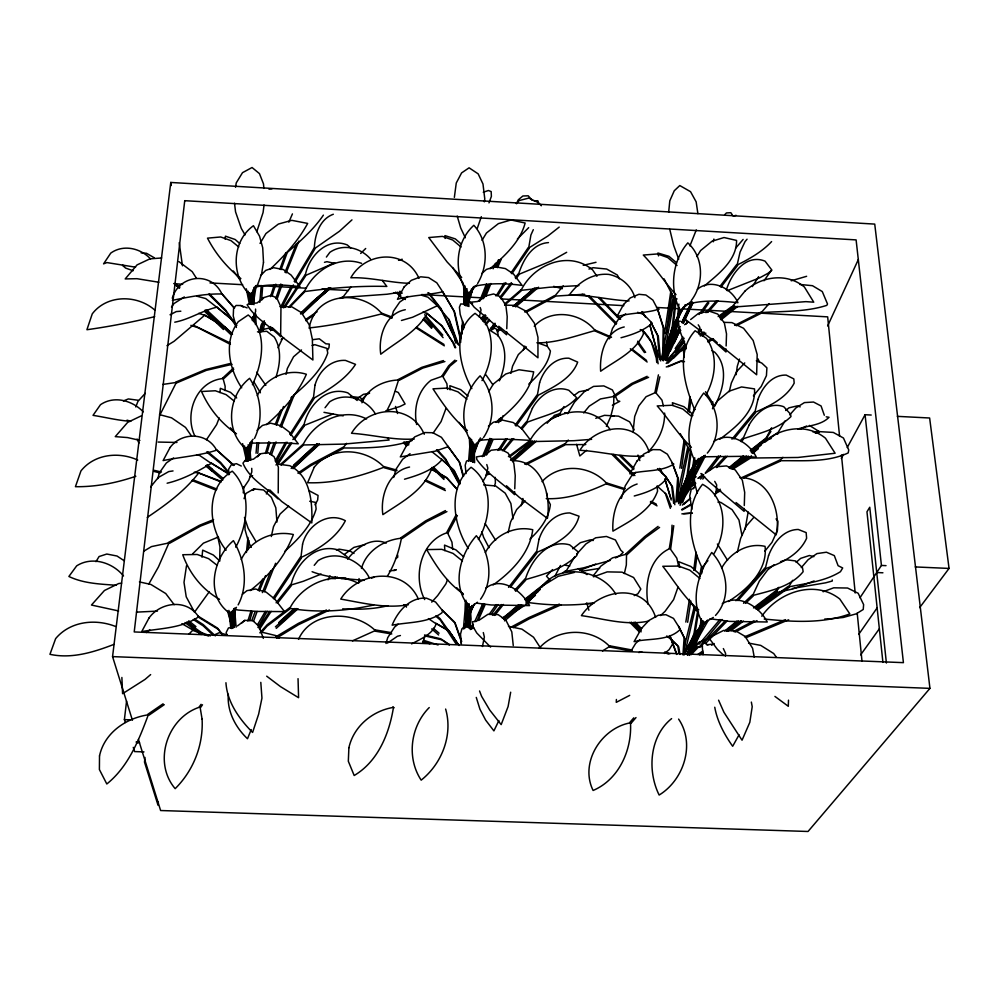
<?xml version="1.0" encoding="UTF-8"?>
<svg xmlns="http://www.w3.org/2000/svg" width="999" height="999" viewBox="0 0 999 999"><rect width="100%" height="100%" fill="white"/><g stroke="black" fill="none" stroke-linecap="round" stroke-linejoin="round"><path stroke-width="1.5" d="M245.03 520.304L245.03 529.645L248.514 542.095L251.323 547.365M228.334 694.268C226.923 711.151 235.439 727.359 247.49 738.736L251.224 729.582M225.037 390.559L225.137 386.213L223.064 378.521C196.266 381.056 183.903 413.823 194.917 436.151M219.68 560.289L219.98 546.977L217.869 537.237L203.421 543.156L192.557 553.921M832.267 579.982L832.242 581.031L825.711 582.804L792.457 588.436M460.102 342.07L463.061 322.527M677.759 500.636L678.421 478.971L672.24 462.849L677.659 477.897L675.948 502.097M726.036 348.951L725.948 351.96L712.562 339.872L685.089 319.305L687.275 322.24M726.136 345.954L726.523 333.928L724.337 322.902L717.694 314.048L709.39 311.176L698.538 313.311L690.646 319.555M744.18 508.429L744.093 511.338L708.915 481.555L700.948 473.489L703.059 474.8M744.28 505.519L744.692 492.432L742.332 480.219L735.264 469.98L726.46 465.921L714.972 466.87L705.444 473.214M788.498 700.162L788.298 706.281L774.924 696.415M506.668 331.73L506.555 334.752L474.163 307.18L470.317 302.247L477.559 301.523L484.353 296.241L493.556 293.956L500.511 296.74L505.894 305.557L507.205 316.596L506.768 328.708M514.66 491.695L514.56 494.63C502.16 482.779 486.788 473.663 476.81 459.478L476.461 456.88L484.016 455.619M514.76 488.761L515.234 475.574L513.836 463.336L508.141 453.121L500.824 449.138L491.133 450.237L485.601 454.757M228.471 474.725L228.696 469.093L231.306 464.797L236.438 463.686L241.308 466.034M278.221 492.919L278.359 467.12L274.088 456.743L268.269 452.672L260.427 453.758L253.434 459.203L245.017 460.502L242.957 463.174C249.438 478.996 266.159 487.475 277.997 498.876M358.878 582.941L359.053 578.571M672.052 525.162L671.628 534.278L669.318 548.301L670.679 548.688L673.751 525.649M616.408 699.475L616.258 702.347L629.682 695.379M684.09 655.032L684.927 638.885L678.608 626.41L684.128 637.712L682.941 654.894M465.259 305.494L466.283 288.549M470.317 461.313L471.803 439.872M664.622 413.099C664.884 427.522 658.366 441.321 648.476 451.573M462.587 320.904L461.476 334.815M463.811 303.946L465.034 287M725.399 656.081L725.586 653.371L723.351 648.576M465.609 625.923L466.396 615.334M466.62 612.3L467.282 603.221M261.651 299.463L262.712 285.677M257.792 453.434L258.629 442.819M660.689 360.914L658.316 336.376L650.886 322.215L657.492 335.439L659.515 359.578M468.581 461.326L470.342 439.885M259.79 302.347L261.251 285.502M463.399 628.983L465.934 600.224M256.044 453.246L256.98 442.632M465.334 627.185L466.171 618.119L465.247 601.386M668.668 212.287L669.792 200.836L674.263 190.759L679.795 185.552L690.546 191.683L696.141 201.823L697.889 213.649M201.973 557.217L202.685 550.124L213.336 555.019L219.842 561.038M219.917 392.57L220.342 388.324L230.519 392.37L236.701 397.964M243.244 492.857L243.868 486.725M246.416 552.472L247.952 537.425M248.164 549.625L249.076 540.584M158.341 802.06L158.017 805.169L144.493 762.075L145.005 757.429M699.088 334.403L699.824 327.31L698.226 324.825M225.125 239.086L225.424 236.176L235.165 239.498L239.772 243.569M678.895 304.058L676.485 326.848L671.628 342.769M679.295 307.854L677.347 326.099L673.076 340.434M468.219 298.164L468.881 292.108M633.054 431.693L634.702 416.446L638.861 405.819L646.078 396.715L655.606 392.495L661.987 400.162L663.361 405.881M472.664 452.834L473.688 443.568M468.581 607.217L468.931 604.145M466.271 305.869L467.682 293.681L469.031 293.831L467.607 306.006M125.325 722.489L124.4 719.63L126.573 701.036M465.759 305.544L467.37 291.933M471.103 451.098L472.227 441.845M132.43 720.254L112.562 656.618L170.767 182.455L874.737 224.101L929.944 688.361L808.041 831.48L160.614 810.526L138.436 739.497M474.612 462.687L474.125 444.38M688.024 411.763L689.909 396.64M689.347 411.913L690.858 399.812M254.545 314.46L253.996 321.89M693.718 570.404L696.028 552.135M695.104 570.554L697.027 555.332M745.079 529.358L748.151 512.062M255.856 314.123L255.419 324.5M463.436 328.871L464.036 324.238M736.163 374.7L737.25 366.421L739.522 359.053M264.061 205.007L263.062 212.562L256.818 231.693M454.358 197.377L456.268 182.992L461.6 172.902L469.08 167.832L478.159 173.851L482.979 183.991L484.777 198.863L484.34 201.848M693.855 458.641L691.47 476.523L686.675 489.448M694.767 457.804L692.369 475.686L687.212 489.897M471.565 460.664L473.626 445.691L475.037 445.841L472.752 462.312M658.428 374.875L654.957 392.307L656.268 392.682L659.877 376.76M666.296 333.641L671.902 293.144M469.78 628.071L471.078 619.043L470.254 607.267M681.555 468.331L685.289 442.32M673.451 295.916L662.799 352.123M674.525 297.452L664.71 352.123M664.547 333.441L670.779 291.496M687.649 622.277L690.809 600.986M186.488 565.821L184.003 582.367L186.226 596.828L194.518 612.162L209.378 591.608M461.501 334.565L461.963 331.506M462.425 328.459L463.124 323.888M251.998 303.646L254.608 289.061L252.285 304.096M679.832 468.131L684.065 440.634M460.901 336.089L462.949 322.877M466.62 626.236L469.567 607.454L471.053 607.592L468.069 626.385M468.856 627.609L470.054 619.979L469.63 614.085M252.31 303.184L254.645 288.486M521.228 505.681L522.964 498.489M685.826 622.077L689.435 599.288M253.271 303.983L256.081 286.351M463.236 329.495L463.961 324.962M687.787 446.953L677.734 493.606M693.368 412.512L693.855 409.515L695.229 409.515M684.19 653.358L695.104 632.979L698.463 612.125L697.339 612.874L693.98 633.691L688.423 648.988M701.36 618.656L698.613 635.589L690.321 653.758M701.897 620.279L699.55 634.665L690.908 653.933M235.514 187.25L236.251 182.879L242.507 172.665L252.06 167.52L259.465 173.614L263.486 183.891L263.898 188.411M247.877 459.365L250.799 442.545M248.863 460.227L252.085 441.883M247.527 460.127L250.874 443.231L248.064 458.978M510.676 692.207L508.104 706.518L501.173 724.625L489.735 710.077L481.618 696.378L479.545 690.983M699.612 576.66L701.223 567.582L702.684 567.569L701.598 573.613M470.591 461.376L471.153 458.329M234.016 610.614L231.518 624.063L231.706 628.571M235.627 608.591L232.742 628.059M662.574 359.64L663.711 353.758L663.923 328.584L657.642 309.315L663.199 327.597L662.737 352.41L661.525 358.191M234.303 608.803L231.194 624.562L231.468 627.622M232.342 620.416L234.603 608.94M688.661 449.937L679.657 493.593M482.442 646.503L484.378 637.025L483.304 632.567M662.175 357.829L662.787 354.832M260.764 331.83L262.275 324.538L264.41 320.816M464.785 627.822L467.045 617.382L474.175 604.295M464.56 627.772L466.558 618.631L468.706 614.71M466.433 626.66L468.106 619.068M288.836 222.19L292.432 213.886M286.051 374.338L287.362 368.456L293.569 356.743L301.498 349.95M271.291 536.525L273.501 526.648L280.07 514.035L288.686 506.106M259.415 332.492L261.101 325.112L263.212 321.391M695.292 608.366L685.926 648.426M510.914 373.389L512.574 366.133L518.331 354.583L526.411 346.915M508.116 532.642L510.576 522.015L516.62 509.59L525.124 500.911M663.236 360.477L674.525 326.311L683.179 307.305M624.338 573.588L626.336 564.997L626.535 554.17L612.549 557.854L600.836 566.146L593.169 575.886M713.236 241.82L713.885 239.048M667.394 350.549L673.338 325.474L676.023 300.986L674.987 301.586L672.327 326.074L664.61 357.28M729.282 391.67L731.33 383.042L736.663 371.553L744.755 362.924M737.349 552.085L740.571 538.536L746.153 526.186L753.683 517.507M464.51 628.608L467.033 618.131L471.94 605.556M694.205 606.905L683.903 648.463M479.283 317.045L481.043 309.99L480.194 307.542M661.763 359.328L673.513 325.524L680.906 309.228M262.7 331.468L265.035 322.577M272.028 295.879L275.811 284.166M684.702 344.168L683.291 349.375L684.24 357.417M157.805 478.583L159.34 472.877L166.371 462.949L173.589 457.929M261.251 330.532L263.661 321.69M270.517 296.641L274.226 284.927M267.045 452.809L269.98 442.382M391.496 318.019L393.456 311.188L399.712 302.085L407.917 296.378M680.481 501.161L688.136 474.55L691.221 451.785L690.147 452.46L687.087 475.224L679.507 500.574M393.668 477.46L396.128 469.018L402.672 459.228L410.027 453.683M265.384 453.459L268.856 441.633M422.939 642.657L425.025 635.539M386.001 643.481L387.724 637.637L394.642 627.035L398.089 624.213M672.227 343.306L667.032 358.991M249.713 620.516L252.385 611.575M670.304 347.115L665.896 359.877M468.081 300.337L471.64 288.711M468.181 304.021L473.526 286.601M609.278 338.886L612.474 328.471L618.344 319.418L625.674 313.811M275.861 377.447C280.17 364.398 281.918 349.238 274.275 337.063L266.808 331.293L257.48 331.843M621.341 498.389L625.262 485.839L631.38 476.098L635.826 472.402M247.852 621.016L251.086 610.676M494.505 485.826L495.392 483.066L495.179 477.347M665.434 360.239L680.868 310.714L679.532 310.577L673.064 332.942L663.648 360.052M277.06 299.288L282.043 284.64M471.141 458.891L476.598 443.119M477.247 228.471L481.318 216.708M474.163 454.021L478.633 441.121M255.732 285.614L254.345 289.585L253.771 287.55C268.619 283.516 284.79 284.927 299.962 286.638L291.109 275.075L283.366 269.58L273.589 267.695L265.709 270.404L260.564 275.599M275.712 298.589L280.831 284.003M687.424 654.782L694.58 634.39M677.984 587.175L673.613 599.612L665.097 611.301L660.551 615.571M271.366 455.069L276.049 441.895M281.243 427.235L294.43 394.443M663.299 353.396L673.326 325.1L685.401 304.782L672.976 326.136M499.4 380.844C505.419 366.396 508.229 348.239 497.702 335.164L488.623 329.495M279.982 268.943L285.751 252.959L286.825 253.646L281.056 269.63M682.579 502.684L686.188 492.732M665.596 359.49L676.123 336.338L680.756 330.407M244.056 498.676L245.979 493.419L253.858 488.911L263.574 489.985L271.366 497.327L275.824 507.817L276.96 522.015M269.88 454.283L274.151 442.619M280.007 426.585L292.07 396.653M481.98 298.676L487.524 284.665M253.459 621.39L257.13 611.425L284.528 611.613L274.75 599.075L266.233 592.207L255.519 588.998L246.903 590.684L242.42 594.305M264.46 591.483L275.612 563.261M447.502 579.607L445.954 583.791L437.662 595.591L431.73 602.122M681.892 502.385L683.491 498.076M468.081 301.348L473.176 287.824L468.007 301.698M445.941 408.579L441.083 421.59L433.166 433.067M488.961 202.884L491.383 196.416L491.171 191.583L488.399 190.509L483.266 192.22M251.848 620.342L255.17 611.588M262.375 592.619L270.829 570.966M479.595 301.174L486.438 283.991M275.299 424.388L280.756 410.052M276.411 425.124L283.516 406.493M431.418 469.405C423.064 491.108 401.086 502.372 382.867 514.647C379.982 495.641 389.011 471.191 409.565 467.033M361.913 402.772C367.495 388.199 383.616 380.432 398.576 379.995L392.083 400.224L386.625 411.226M361.451 568.468C366.283 550.861 383.978 539.935 401.436 538.199C398.913 551.548 394.493 564.71 387.325 576.298M663.174 360.801L674.812 336.263L680.344 329.158M135.764 406.943L137.924 401.398L145.205 393.369M219.218 417.969L216.621 424.625L206.456 439.735M470.304 613.473L473.576 605.094M470.267 629.57L471.391 626.685M523.351 349.762L524.812 346.079M254.52 438.424C263.699 419.38 261.126 395.816 249.613 378.321C228.147 395.142 224.363 431.181 246.241 449.188L252.46 442.195M484.278 456.118L491.058 439.098M689.909 245.916L696.278 229.932M252.759 318.718L255.619 311.563L255.557 309.078M284.99 272.352L296.566 243.456M286.114 272.927L298.863 241.146M258.179 590.384L262.7 579.083M259.34 591.183L265.572 575.636M485.714 296.541L490.921 283.504M478.921 441.034L479.383 439.885L470.704 459.453M715.359 404.882C723.588 388.773 728.845 366.621 714.685 352.172L712.012 350.724M309.44 326.536C316.858 291.883 361.401 289.335 382.03 313.786C357.867 319.93 333.579 325.399 308.866 327.959M680.057 505.307L689.248 482.792L696.315 462.312L694.929 462.162L687.886 482.654L678.833 503.708M483.179 298.738L489.098 284.328M482.367 456.655L489.91 438.361M678.333 502.647L689.41 475.799L698.426 458.466M705.831 395.254C715.446 377.934 718.481 355.332 706.48 338.374L695.117 330.744C675.262 352.335 684.615 385.389 694.542 409.515M486.563 454.982L493.031 439.535M500.699 421.266L503.146 415.646M516.633 203.759L518.319 199.763L522.889 195.991L528.234 195.804L532.142 200.287M238.137 604.894C248.826 584.715 244.63 559.69 233.416 540.646C212.712 558.304 204.82 596.253 230.045 613.423L236.463 607.317M270.654 330.594L271.84 327.834M677.359 499.75L687.774 475.499L700.711 457.579M266.371 493.956L268.182 489.76M485.027 454.183L491.645 438.811M499.475 420.629L500.686 417.832M670.192 351.323L679.857 330.319M677.846 498.226L688.149 474.375L699.362 458.816M676.897 501.473L688.348 474.95L695.966 460.277M476.948 621.066L484.303 604.058M726.41 289.847C731.33 273.851 745.916 253.446 765.034 261.139L771.915 270.155L767.956 273.314L759.864 277.734L727.26 290.697M478.421 619.942L485.202 604.457M713.885 553.783C727.309 532.167 727.372 497.652 702.534 484.315C683.428 508.079 689.909 542.07 701.96 567.569L707.916 560.676M269.48 329.458L270.729 326.598M493.119 268.781L495.554 263.261M495.429 266.696L498.476 259.777M496.366 267.083L499.512 259.952M497.502 267.657L501.298 259.091M674.375 342.694L679.457 331.431M298.539 639.335C311.363 610.189 354.308 610.077 375.337 630.569L352.41 640.883M471.665 628.496L472.927 625.674M474.812 621.465L482.367 604.595M606.381 426.373L610.664 416.795L613.598 405.382L613.898 396.466L600.449 398.951L589.198 406.193L583.678 412.949M533.316 229.683L530.906 235.015L528.658 248.064L547.802 236.076L559.215 227.085M478.583 614.81L480.482 610.614M481.743 607.804L483.628 603.608M674.013 339.036L679.869 326.523M282.817 337.812L278.034 347.802M683.291 323.102L692.232 303.659M827.622 325.974L858.378 259.465M497.514 421.953L498.788 419.218M498.651 422.677L500.574 418.581M681.817 322.377L691.595 301.636M683.141 323.351L693.144 302.56M477.634 283.466C488.324 265.771 488.186 240.946 473.838 225.287C454.882 242.47 453.309 273.601 468.356 293.756L477.01 284.79M498.888 720.554L493.906 730.893L485.651 720.117L479.945 709.253L476.273 697.414M692.707 478.896L696.066 471.953M697.414 469.18L703.458 456.68M672.477 341.933L679.844 326.723M681.855 322.577L692.032 301.885M480.394 437.924L479.145 440.459C495.966 438.286 513.648 439.473 530.694 440.384L521.703 428.546L513.161 422.515L502.31 420.067L493.319 422.29L488.424 426.148M282.18 307.005L293.406 284.915M691.071 478.059L701.348 457.342M711.563 404.37L712.836 401.823M714.672 495.804L715.996 493.119L716.695 484.952L714.735 481.368M686.713 654.158L701.098 626.897M328.034 579.807L330.032 575.824M669.867 348.164L676.673 334.752M280.519 307.33L291.021 286.676M558.478 415.909L563.948 406.556M483.429 437.687C496.016 419.193 494.617 392.857 480.119 375.824C462.2 393.918 457.28 425.537 474.338 445.766L482.292 438.698M689.085 487.387L705.069 456.431M555.057 575.948L560.501 565.446M689.285 655.381L696.266 641.92L703.845 623.601L702.384 623.451L694.829 641.783L687.512 655.207M752.334 286.576L758.628 276.686M664.148 356.668L669.093 347.227M670.504 344.53L676.148 333.741L679.295 330.344M684.54 654.308L703.071 620.779M696.478 634.028L702.984 621.59M172.265 298.226C179.096 274.625 211.413 270.941 221.903 294.018C205.657 293.481 188.436 297.078 172.365 300.349M771.615 427.772L765.097 440.084L771.066 438.586M684.315 653.821L694.717 634.228L707.504 620.117M276.224 462.3L286.988 442.095M685.414 490.422L703.883 455.681M778.458 587.549L775.674 592.757L792.944 588.923L814.148 580.956M315.047 504.87L317.645 500.049L318.069 495.442L308.741 490.521M841.283 458.466L843.518 454.37M847.227 447.54L865.072 414.722L871.215 415.035M470.129 612.1L474.413 604.258M160.327 414.135L176.361 382.442L162.737 384.44M275.175 461.101L285.377 442.42M284.777 307.53L305.544 276.061L304.882 275.087L283.341 307.842M252.435 384.715C262.337 363.673 268.306 331.93 248.239 314.972L238.212 321.753C223.501 341.183 228.883 368.856 241.708 387.824M739.06 734.814L732.667 746.278C724.387 734.54 717.319 721.503 714.747 707.242M270.617 330.532L272.115 327.859M676.947 298.726L675.511 301.286L664.098 278.871M480.531 599.225C494.093 580.282 489.997 553.471 476.361 535.714C459.515 554.707 450.674 587.487 470.304 607.517L477.46 602.222M693.681 646.003L708.179 620.504M257.917 627.434L267.17 611.263M274.113 599.125L301.361 558.079L300.462 557.017L273.189 598.039M668.056 360.102L683.416 341.558M691.258 300.574C704.083 283.816 704.058 257.405 687.811 242.869C671.965 261.338 669.255 289.098 680.207 310.639L690.496 301.885M692.02 644.917L705.269 622.29M257.542 624.7L265.372 611.363M482.854 481.605L486.001 476.248L487.824 468.094L486.788 464.547M327.51 350.125L328.971 347.664L329.308 344.068L325.861 343.806L319.33 338.811L312.724 339.672M260.04 243.419L265.934 233.541L278.396 224.051L291.795 220.342L307.667 223.414C298.139 241.021 284.44 255.831 269.942 269.455M277.897 464.398L291.795 443.032M482.729 320.879L485.901 315.572M497.752 295.667L505.869 282.592M567.619 413.698L574.462 402.197L584.34 391.683L593.593 386.401L603.821 385.914L612.412 389.947L617.544 400.749L619.792 401.311L612.362 405.232M666.558 360.926L683.341 341.009M294.181 281.393L313.911 248.326L314.735 249.213L294.992 282.267M235.764 547.215C248.014 524.438 252.06 490.946 232.255 471.153C204.92 487.599 207.954 527.909 226.099 550.199M257.292 395.691C265.634 377.659 287.412 368.156 306.368 374.263C297.652 394.143 282.804 410.539 266.558 424.612M574.825 556.593L566.033 571.278L583.603 567.844L610.127 560.476M763.985 280.769L770.978 270.866M95.966 561.675L99.076 556.543L106.793 554.033L117.008 556.018L124.288 560.814M241.271 559.465C250.25 540.259 272.802 529.932 293.369 534.527C285.04 557.092 268.906 575.923 250.137 590.609M777.409 433.578L785.064 420.904M482.017 240.322L486.451 233.004L498.364 223.639L511.013 219.98L525.137 223.014C520.142 242.158 504.358 255.994 490.147 268.743M792.694 580.294L788.673 586.913C806.205 583.341 824.987 581.368 840.446 571.703L842.694 567.981L838.099 565.696L834.315 555.619L826.423 552.21L816.957 553.596L808.116 559.702L801.26 567.632M276.024 465.01L290.222 443.181M481.618 319.705L484.016 315.759M496.028 296.029L504.158 282.979M488.686 391.683L493.319 384.078L505.769 374.013L518.968 369.767L533.678 371.84C529.77 393.406 512.362 409.265 496.041 422.44M630.844 651.298L635.676 643.393L639.822 639.635M485.364 552.572C494.03 535.676 513.948 525.299 532.754 529.732C529.745 553.334 511.688 571.715 493.106 584.964M696.865 256.593L700.599 250.537L712.05 241.209L724.038 237.537L736.563 240.434C736.85 260.339 718.181 274.238 704.295 286.014M712.437 408.766L717.132 401.236L729.058 391.208L741.545 386.95L754.507 388.886C756.168 411.051 735.913 427.31 719.755 439.273M721.728 567.919C730.094 552.922 747.652 542.307 765.059 546.366C767.856 570.529 747.077 589.647 728.383 601.51M289.847 434.44L312.912 398.039L313.773 399.013L290.684 435.402M707.317 453.096C721.778 435.926 719.829 408.466 703.733 393.019C689.073 412.412 683.366 440.272 695.629 462.237L705.294 455.232M776.585 591.096L778.983 587.337M456.156 514.71L446.765 532.43L448.126 532.829L457.392 515.534M148.714 584.203L158.416 566.982L168.943 542.932L151.461 546.603L143.756 551.198M499.837 450.287L507.292 438.698M681.33 502.172L691.158 486.988L695.729 483.541M259.553 629.245L271.154 611.4M684.839 494.68L692.344 483.104L694.617 481.406M676.448 349.825L684.153 338.261M765.983 438.923L770.928 431.393M497.964 450.462L505.519 438.973M484.14 322.627L487.562 317.482M859.977 597.752L881.43 565.446L865.072 414.722M258.704 627.834L269.605 611.475M678.995 501.623L681.593 497.739M683.316 495.142L691.096 483.479L694.492 480.931M675.162 348.539L682.979 337.088M482.03 380.607C492.032 362.699 495.392 339.26 484.602 320.891L475.049 313.349C451.323 330.831 459.453 366.446 471.84 388.611M243.281 488.399L248.801 480.232L251.81 471.94L251.748 468.344M483.291 321.453L485.876 317.632M511.038 272.877L528.234 247.627L529.095 248.501L511.888 273.751M679.47 502.085L689.785 486.925L695.466 482.617M201.049 704.32L199.35 706.793L200.799 707.23L202.497 704.757M472.952 288.336L474.35 286.313C489.897 282.854 506.368 283.279 522.102 285.414L513.511 274.001L505.369 268.569L495.017 266.721L486.438 269.393L481.78 273.501M858.703 634.39L877.147 607.854M491.171 614.522L498.114 604.57M701.822 312.962L708.878 302.847M715.484 615.446C731.805 597.814 727.559 569.018 711.738 552.484C698.351 572.852 689.173 601.223 703.109 623.526L713.348 617.419M323.389 215.135C313.361 229.882 299.7 241.721 286.288 253.309M699.05 314.51L707.991 301.973M489.135 614.46L496.166 604.595M860.626 654.894L879.357 628.771M171.503 307.005L174.013 303.546L184.328 296.94M515.134 425.149L536.775 395.342L537.687 396.303L516.021 426.098M486.063 475.249L488.748 471.553M503.958 450.599L513.811 438.598M478.384 539.472C491.308 517.794 493.893 483.441 471.078 467.27C447.302 487.512 453.146 524.85 468.406 548.551M292.882 439.572L303.484 425.087L304.183 426.148L294.455 439.423M693.156 488.811L694.967 486.351M326.386 257.055L329.87 252.335C342.844 243.269 360.464 247.502 370.504 258.966M502.31 450.749L512.062 438.748M919.642 607.642L949.05 568.431L929.632 417.994L897.352 416.358M702.759 479.07L704.62 476.61M709.265 470.479L720.441 455.756M720.017 286.301L736.675 264.61L737.587 265.484L720.916 287.175M429.233 707.567C410.464 726.298 406.393 757.854 421.178 780.144C441.983 763.623 453.109 734.902 445.629 709.053M700.611 479.058L703.446 475.412M705.319 472.977L718.506 455.969M508.566 587.375L536.026 551.997L536.987 553.034L510.439 587.187M350.749 287.063L342.645 297.452L386.95 294.243L401.036 292.17M325.037 407.729L329.595 401.873C344.917 391.633 366.558 398.638 375.462 414.036M261.251 331.643L262.887 329.558L269.243 328.034L272.727 330.382M499.862 297.365L511.376 282.642M515.209 277.722L518.094 274.051L518.806 275L515.921 278.684M500.574 298.326L512.087 283.591M675.973 352.51L684.577 341.521M252.16 490.272L254.583 488.811L253.571 490.059M276.111 602.834L290.622 584.465L291.346 585.626L277.522 603.121M700.561 645.566L722.04 619.492M675.923 349.975L683.641 340.309M494.705 615.421L503.446 604.47M250.599 443.806L249.962 443.144L253.084 439.235M346.703 443.319L342.932 447.977C366.109 448.101 390.035 448.114 412.175 440.459M699.188 644.093L719.929 619.48M150.687 486.838L158.254 477.547L168.744 471.578L173.039 470.929M492.857 615.334L501.698 604.532M764.71 551.298L771.99 542.382L777.447 530.269L777.871 521.103L776.048 518.906M314.223 565.322L318.044 560.664C336.114 549.288 360.077 559.652 369.243 577.647M673.626 358.042L684.427 346.915M731.955 439.198L754.357 411.963L755.306 412.912L733.865 438.961M261.875 299.912L263.773 297.602L271.303 295.292L276.873 298.127L280.969 307.068L280.632 336.663C269.842 325.799 254.87 318.231 247.128 304.695L249.051 303.696L257.093 302.947L263.773 297.602M563.236 285.876L554.732 296.141L584.49 294.243M551.51 418.843L554.395 415.397L559.502 413.748M753.396 395.829L761.201 386.501L766.433 375.661L766.907 367.844L761.787 363.074L756.343 360.776M485.814 324.825L489.685 320.217M672.464 357.63L684.265 345.504M521.116 428.022L526.136 422.053L526.885 423.101L521.853 429.058M747.065 239.211L745.054 241.583L740.047 252.148L737.125 265.047C749.562 258.816 762 251.835 771.603 241.583M485.264 324.088L489.31 319.343M735.626 248.177L743.119 239.435M547.152 423.239L551.123 418.618L560.976 414.36M568.331 440.059L564.373 444.655L585.789 444.567M716.62 467.569L727.172 456.218M636.001 717.569L631.118 723.226L629.87 722.352L633.791 717.844M751.435 455.781L749.437 458.066L798.001 457.467L835.127 453.246L825.474 438.211C802.709 419.642 768.631 430.532 753.421 453.496M691.308 651.61L699.525 642.207M234.59 608.154L233.766 609.09L238.087 610.039L257.155 611.438M769.105 303.609L761.176 312.637C783.041 311.039 805.718 312.163 826.797 305.357L827.522 304.021L822.289 291.571L812.487 285.702L799.749 284.44M715.796 466.483L725.299 456.293M261.176 632.829L267.095 626.136L289.785 609.015L289.81 607.642L267.12 624.787L259.84 632.829M706.018 312.675L716.233 301.136M735.938 600.749L764.735 568.194L765.746 569.243L737.949 600.624M707.791 312.475L718.006 300.936M528.683 227.647L517.395 238.973M789.709 414.872L795.953 407.892L804.42 402.597L813.511 402.035L821.078 405.969L824.312 415.247M690.309 651.448L698.201 642.644L711.625 637.025L710.289 637.449M695.104 632.979L704.944 622.102M541.708 587.312C558.429 562.25 602.21 569.717 615.821 594.355M576.673 554.12L586.001 543.868L595.704 537.787L606.43 536.463L615.434 539.972L620.791 550.237L623.189 552.385L619.392 556.031L615.421 557.942M514.772 590.109L524.85 579.095L525.636 580.244L515.546 591.258M782.891 457.33L779.769 460.751C802.534 460.339 827.06 462.824 848.226 452.909L848.75 449.937L843.456 438.024L833.303 432.442L820.079 431.668L815.858 433.154M552.534 569.592L546.49 576.148L550.174 580.332M684.552 324.675L687.886 322.065L685.776 324.338M761.787 616.233C778.608 591.97 814.809 579.32 839.772 599L849.849 613.91C822.564 623.925 792.607 621.828 764.21 619.03M677.347 333.404L679.457 331.144M724.6 214.86L726.41 212.949L730.843 212.687L732.292 214.872M347.602 559.153C356.331 547.814 371.491 536.6 386.238 543.119M705.744 643.319L727.022 621.066M740.359 440.609L742.507 438.361L743.318 439.41L741.158 441.645M257.455 456.843L260.427 453.758M690.933 654.82L698.313 647.227L702.522 646.166M288.686 307.18L304.383 291.046L304.37 292.183L289.722 307.23M699.325 647.352L725.099 621.016M302.385 313.786L329.932 288.087M360.714 400.661L366.995 394.268L369.53 392.932M351.96 219.88L339.473 231.244L314.323 248.776C314.685 235.377 319.493 219.218 333.329 214.248M301.673 312.724L328.159 288.124M302.347 313.486L304.545 311.276M306.743 309.066L311.139 304.658M302.435 313.973L315.459 300.974L330.744 287.912M189.073 633.928L192.982 630.044L181.88 623.676M360.676 253.446L365.696 248.489M300.499 313.524L311.576 302.61L327.635 289.123M300.662 313.911L314.86 300L328.958 287.937M689.135 654.757L696.865 647.165L702.459 645.754M293.644 467.732L319.156 443.756M294.555 466.308L301.211 459.865M479.095 301.323L484.353 296.241M481.006 318.419L484.128 315.409M481.081 318.856L485.252 314.835M493.356 327.435L495.604 325.274M515.821 305.819L535.239 288.873M292.307 467.008L317.32 443.718M699.025 332.867L701.273 330.706M667.919 363.174L680.581 351.061L685.938 348.888M743.531 603.271L752.222 594.979L753.071 596.116L745.466 603.371M293.069 468.718L319.293 444.405M293.743 465.084L316.496 444.243M284.69 551.473C297.702 539.56 311.201 526.423 316.134 508.941L315.359 502.347L309.69 501.248M492.482 326.223L494.742 324.088M513.973 305.919L534.54 287.937M698.875 331.693L701.136 329.57M492.807 325.299L495.029 323.214M512.874 306.493L533.528 288.898M528.783 384.103C538.461 375.112 548.501 364.573 550.412 350.974L547.39 346.328L537.362 342.707M491.233 329.707L495.679 325.562M515.634 306.905L538.598 287.2M279.62 624.525L295.492 609.69M291.171 468.456L317.482 444.318M283.366 620.379L286.75 617.232M233.729 369.418L223.714 378.721L222.402 378.334L233.554 368.007M666.196 363.411L679.308 351.236L685.988 348.514M519.168 454.133L522.527 451.048M513.399 460.064L534.24 441.558M490.372 328.396L494.842 324.3M514.935 305.856L535.601 288.149M278.783 623.164L294.767 608.516M529.92 539.11C539.822 529.97 548.863 518.394 550.362 504.595L547.177 498.139M279.121 622.177L293.881 608.716M257.068 430.319L262.45 425.437L270.679 423.189L280.906 425.686L289.011 431.805L298.276 443.806L283.791 442.794L249.962 443.144M702.509 335.189L704.782 333.117M511.438 459.94L532.317 441.533M276.236 628.359L298.002 608.728M510.464 460.164L532.33 441.058M454.957 360.152L448.651 365.809L441.958 375.949L443.256 376.323L449.937 366.171L456.63 360.639M281.106 463.848L302.934 444.355L302.922 445.604L281.094 465.072M700.474 335.09L703.933 332.018M700.012 334.865L702.334 332.792M534.24 326.261C550.599 308.216 580.581 312.175 595.142 330.569C576.073 335.739 557.055 342.932 537.062 342.857M512.924 461.513L536.363 441.196M275.424 626.86L296.179 608.528M509.827 614.298L515.534 609.265M515.996 203.409L519.28 200.537L528.833 198.064L538.511 202.697L541.321 205.769M511.95 613.211L521.216 605.069M702.334 336.251L705.856 333.179M721.066 319.867L737.811 306.306M796.116 562.362L800.674 558.366L809.402 555.506L813.885 556.655M512.125 460.252L534.465 441.108M731.368 468.181L745.416 456.58M504.62 303.958L521.053 289.785L521.128 290.909L504.682 305.07M503.184 617.981L518.131 605.069M700.299 336.051L703.833 333.017M720.329 318.856L735.901 306.281M542.057 481.643C559.053 462.787 590.446 464.735 606.78 483.516C587.874 492.257 567.32 499.562 546.228 498.626M504.095 617.956L519.255 604.907M150.649 674.587L145.042 679.407L122.59 693.693L121.878 677.459M683.84 504.233L690.621 498.414M241.258 623.388L244.792 620.379L252.909 620.741L258.928 626.261L263.336 638.361M729.008 467.594L743.156 456.006M586.538 450.262L579.845 455.969L576.585 444.343M682.342 505.107L690.446 498.201M729.37 468.094L743.456 456.506M312.237 303.546L330.607 288.137M504.545 620.891L522.24 606.031M525.774 603.059L535.439 595.342M539.085 648.289C557.067 627.921 590.659 626.873 609.665 646.428L602.484 650.986M664.572 653.458L669.118 649.662L672.777 643.793L671.565 639.884L666.72 635.976M726.922 631.343L734.078 625.374M470.029 627.11L473.401 624.313M732.916 468.668L748.513 456.181M312.4 449.213L315.996 446.253M720.017 317.682L734.153 306.056M720.766 318.619L734.902 306.993M503.658 619.442L521.466 604.782M526.211 600.874L538.436 591.371M728.558 630.881L740.396 621.116M519.168 302.197L523.801 298.389M526.123 296.491L528.446 294.58M531.93 291.72L536.563 287.924M724.737 631.018L736.75 621.203M785.676 410.514L788.948 407.854L797.327 405.869L800.211 406.88M730.918 468.494L746.553 456.056M774.013 564.785L767.632 569.954L759.315 581.131L752.647 595.554C770.379 590.721 791.021 586.738 803.146 571.69L802.509 567.769L795.516 560.938L786.388 559.765L780.531 561.65M726.41 630.544L738.336 620.903M291.071 397.614C305.644 385.177 321.241 371.64 327.759 353.072L326.898 348.351L314.872 344.692L312.1 345.517M719.755 317.295L733.878 305.969M721.69 317.282L725.224 314.448M727.572 312.562L729.932 310.677M525.087 599.887L544.355 584.427M525.849 601.011L540.309 589.41M572.739 548.776L580.394 542.669L590.347 539.86L593.219 540.534M750.536 450.861L764.697 439.572L765.484 440.596L751.323 451.873M333.079 578.708L335.477 576.798M334.94 578.921L337.337 577.022M525.024 599.113L549.425 579.895M525.811 600.212L531.918 595.404M534.353 593.481L536.788 591.558M750.237 450.449L765.584 438.424L766.395 439.423L762.849 442.195M752.222 450.537L760.489 444.056M731.243 630.544L743.381 621.053M147.253 517.407C165.996 504.732 184.465 491.321 198.501 473.214L194.293 472.177M566.683 252.297L551.535 260.826L518.444 274.525C522.914 260.439 531.868 243.631 548.463 242.607M697.364 289.323C711.026 277.797 731.393 287.949 737.961 302.709C721.041 300.961 702.622 299.5 686.313 304.683M755.019 607.792L775.261 592.195L776.086 593.306L755.843 608.903M281.231 339.523L283.691 337.637M305.756 320.704L314.573 314.435M753.508 607.929L776.161 590.546L777.01 591.645L755.544 608.116M727.896 631.043L741.32 620.754M671.615 718.606C649.6 736.213 647.065 770.791 659.153 795.042C683.89 779.882 695.541 743.918 678.608 719.093M658.079 526.398L644.642 536.625L625.936 553.783L627.122 554.57L645.791 537.4L659.577 527.397M237.425 625.961L244.792 620.379M563.199 572.577L565.671 570.704L566.396 571.853M751.435 452.372L761.188 445.017M764.847 442.257L777.035 433.054L777.784 434.103M752.172 453.421L758.278 448.826M305.582 319.53L317.083 311.775M697.889 478.384L702.409 474.987M699.15 478.009L703.696 474.6M146.403 632.542L149.85 629.969M508.404 456.643L529.37 441.021L529.445 442.245L509.702 456.93M574.263 395.317L579.02 391.783L588.511 389.86M344.33 554.482L353.933 547.39L365.222 544.517M718.156 316.596L731.705 306.643L731.855 307.754L719.53 316.795M696.116 476.71L694.492 477.897L694.38 482.167L697.302 493.131M757.292 608.778L788.273 586.338L789.073 587.487L758.066 609.927M485.739 588.161C501.461 575.836 521.815 590.859 529.582 605.606L491.208 604.982L476.923 603.184M806.555 426.024L800.461 429.195M497.027 331.843L500.786 329.233M713.736 441.633C728.758 430.631 749.175 442.182 756.368 457.255L744.093 456.318L702.085 456.818M356.556 399.051L363.399 394.343L369.505 393.219M299.313 473.601L310.814 465.671L343.032 448.588L342.844 447.377L310.639 464.46L297.839 473.114M164.248 704.682L148.913 715.234L147.74 714.347L163.087 703.808M395.567 558.716L397.752 557.23L397.652 555.007M387.437 643.094L397.452 636.251L400.424 635.514M496.74 330.469L500.511 327.909M700.524 654.532L703.034 652.822M478.646 620.516L487.937 614.31L498.114 614.622L505.819 620.004L511.8 631.892L513.261 645.554M697.814 654.407L702.846 651.073M711.638 645.242L714.148 643.568M698.201 330.919L700.724 329.295M695.154 486.95L691.183 489.46L689.747 495.866L691.87 509.278M731.156 468.918L749.362 457.455L749.525 458.678L732.617 469.318M502.322 618.069L523.051 605.094M708.129 342.22L713.411 338.911M503.683 618.593L528.309 603.209L528.221 601.848M526.286 464.597L564.51 445.254L564.235 444.056L524.712 464.16M166.97 345.679L174.163 341.233L204.633 315.284L198.751 313.361M707.779 340.946L711.75 338.511M276.623 638.086L298.526 624.712L329.445 610.002M722.265 603.733C738.835 593.406 759.302 606.518 767.257 621.99L729.582 621.403L709.964 618.743M275.637 636.937L298.339 623.388L326.436 610.002M339.872 298.464L342.545 296.903L342.732 298.002M682.105 510.027L690.809 504.957M699.375 654.869L703.271 652.572M681.593 509.565L690.596 504.458M490.934 330.294L494.817 328.122L497.752 330.082L498.014 335.976M715.309 493.668L720.691 490.671M513.174 627.634L529.158 618.881L561.026 604.82M716.258 491.458L720.304 489.248M740.496 478.221L779.607 460.152L779.944 461.338L743.518 477.934M524.6 311.913L554.607 295.592L554.857 296.691L526.211 312.25M510.202 627.572L528.896 617.569L559.353 604.12M733.478 631.518L754.095 620.716M735.014 632.142L757.017 620.616M445.442 510.589L425.512 520.929L400.861 537.799L402.01 538.586L426.635 521.703L446.915 511.6M170.055 314.772L176.299 311.576L180.844 311.201M411.588 643.893C420.641 638.998 432.604 634.353 436.163 623.851L428.421 618.593M734.64 325.387L761.013 312.088L761.338 313.174L736.338 325.761M634.265 595.616L637.899 593.781L640.821 589.048L633.603 577.509L622.027 572.165L607.205 571.878L593.456 576.81M746.278 637.574L788.686 619.78M141.134 415.921L127.66 422.377L115.272 436.625L127.547 437.574L139.885 440.359M744.542 636.85L785.476 619.63M647.152 376.323L631.555 383.541L613.336 396.103L614.46 396.828L632.654 384.253L648.651 377.285M213.774 635.189L219.318 632.667L227.16 634.939M321.166 574.088L303.259 581.293L290.984 585.039C295.604 564.51 314.485 543.394 337.312 549.725L347.215 556.78M595.741 564.123L579.832 570.404M333.304 413.848L303.833 425.624C307.854 405.994 326.161 385.527 347.814 392.869L357.18 400.474M668.006 366.77L681.48 361.064L684.49 361.626M334.765 262.812L305.219 275.574C308.679 256.618 326.648 236.726 347.315 244.955L350.674 247.989M666.258 366.958L680.207 361.201L683.204 361.763M123.389 400.936L128.347 398.938L138.137 400.262M213.599 519.592L199.438 525.312L168.381 542.519L169.505 543.331L200.537 526.086L213.449 521.066M486.65 475.024L489.36 473.976M393.806 570.679L396.328 569.705L389.398 571.178M823.101 591.745L833.728 587.812L847.564 588.024L858.166 593.269L863.623 604.607L863.236 609.477L856.28 613.823L843.168 617.494L830.931 618.743M249.925 476.685L252.622 475.686M113.811 644.442C93.606 652.222 71.703 659.053 49.95 654.32L55.644 638.611C70.13 621.178 95.292 618.481 115.547 626.46M815.271 433.104L819.342 431.668L809.415 425.424M371.453 578.146L374.313 577.147M595.766 418.294L604.482 415.322L618.593 416.171L629.62 421.84L634.228 429.932M806.63 276.298L791.22 280.794M588.935 269.056L593.119 267.707L606.68 269.043L617.295 275L619.305 278.796M443.444 360.564L421.69 367.382L398.027 379.62L399.125 380.357L422.764 368.094L444.905 361.538M135.839 476.273C116.321 482.942 96.041 486.975 75.424 486.688L80.956 470.904C94.468 453.971 118.744 451.436 137.725 460.039M398.526 260.339L402.222 259.228M733.216 216.159L736.076 215.322M336.363 549.999L339.21 549.163L350.187 551.111L353.996 553.471M634.24 495.991C646.041 492.757 659.015 488.474 666.67 478.334L665.571 476.261L657.492 468.593M167.12 483.216C182.954 479.508 197.34 471.64 211.214 463.386L199.65 455.469L196.578 454.895M404.508 479.208C417.832 475.349 432.679 470.504 441.945 459.74L432.192 451.898M638.811 652.559L641.745 651.698M401.448 320.479L412.624 317.245L437.325 305.744L427.972 297.19L422.152 295.417M621.016 337.737C632.08 334.777 643.468 330.844 652.222 323.214L643.481 314.323L637.599 312.337M174.763 322.19C189.498 319.418 202.347 310.539 216.733 307.23L205.707 298.564L196.965 296.216M324.475 262.312L326.935 261.676L334.628 263.386M797.689 429.108C808.004 425.462 821.066 425.487 829.033 417.295L826.198 416.808M583.216 265.322L596.016 262.3M385.602 410.989L399.962 406.518L405.094 403.996L398.276 392.47L395.517 391.308M230.682 363.386L205.344 369.618L175.824 382.08L176.898 382.817L206.393 370.342L232.08 364.335M574.375 572.427L558.254 576.298L541.695 586.425L528.271 602.522C549.937 605.594 572.027 605.781 593.768 603.184M387.837 605.731C373.139 609.278 357.717 609.727 342.682 608.853M373.663 605.007C346.241 611.126 317.582 613.099 289.797 608.329C302.01 584.427 333.341 569.805 358.079 583.241M637.137 484.016C618.244 490.047 611.75 513.161 612.936 531.156C630.069 520.979 650.524 511.276 657.567 491.108L657.067 485.976M154.695 316.671C132.28 322.115 109.59 326.573 86.913 329.72L92.258 313.861C107.093 294.343 137.325 294.555 154.882 310.152M341.196 578.683L345.804 577.884M581.918 571.203L599.65 568.356M648.851 621.028C626.173 626.048 603.721 618.668 581.381 615.634C599.213 589.06 643.856 581.181 655.631 617.382M534.29 201.224L537.812 200.687L538.498 203.396M474.013 628.209L471.103 628.646L465.459 626.361L461.925 628.796L460.502 634.178L461.376 643.843M121.641 583.179L118.656 583.553L104.445 590.496L91.446 605.044L118.631 610.951M408.441 604.72C385.614 608.891 363.074 602.971 340.734 599.088C357.904 571.303 403.496 566.021 418.269 598.813M268.943 189.161L271.978 188.823M624.238 326.96C605.382 331.031 599.363 354.295 600.649 371.241C615.933 360.302 635.139 352.11 643.393 334.041L643.069 330.719L640.272 329.57M157.455 611.101L136.488 612.137M713.486 644.08L707.392 644.717L703.808 642.582L702.16 645.117L702.996 654.695M405.294 309.727C385.826 313.236 378.034 336.601 380.769 354.22C396.89 341.596 416.533 332.005 427.235 313.686L422.939 312.1M476.236 621.403L472.49 621.715L472.814 626.248L476.773 632.991L490.571 647.09M591.62 439.323L574 440.696L529.408 441.633C544.243 412.412 590.222 398.139 610.102 429.695M812.886 431.905L819.217 431.431M161.626 257.979L149.9 258.853L137.05 264.91L125.2 278.921L136.988 278.696L158.878 282.255M681.88 513.861L692.394 513.099L683.641 513.648M578.896 285.602L549.4 287.25L521.091 290.347C533.553 264.435 568.743 249.887 592.582 269.867L596.965 276.273M233.878 627.572L228.496 627.909L226.149 632.567L227.023 635.327M323.963 412.337L343.181 415.884M586.051 603.521L593.568 603.321M824.749 619.018L829.395 618.905M643.918 455.919C622.24 457.729 601.298 451.386 579.857 450.299C596.116 424.45 638.199 418.319 649.138 451.948M680.344 321.241L678.683 321.266C678.184 330.419 683.478 338.711 686.013 347.277M176.948 442.457L158.154 442.058M414.285 439.011C393.032 440.409 372.477 434.652 351.498 433.279C367.919 405.719 410.701 402.622 424.25 434.29M247.128 307.892L240.896 305.544L236.026 305.457L233.554 308.728L233.254 316.034L236.413 327.472M504.632 305.107L515.109 305.394L525.636 310.976L534.415 323.226L537.962 337.337L537.949 357.779L498.788 326.273M463.923 304.071L460.701 303.971L459.415 307.192L460.189 314.398L464.385 327.11M279.957 306.506L291.92 306.893L301.361 312.562L309.315 324.975L312.362 339.285L312.899 359.99L284.153 338.536L272.752 328.072M724.437 322.365L731.93 322.615L743.543 328.259L753.159 340.484L757.192 354.52L756.643 374.762L719.405 344.48M136.139 741.945L139.261 742.057M136.488 742.682L139.598 742.794M143.968 751.897L134.628 751.573L133.267 747.377M124.4 719.63L130.632 719.854M112.562 656.618L929.944 688.361M470.342 628.621L471.853 628.683M706.655 644.692L708.141 644.742M876.722 572.527L882.916 572.789M881.43 565.446L886.038 565.646M915.246 566.933L949.05 568.431M209.965 282.904L242.645 284.703M256.643 285.477L306.431 288.212M321.99 289.061L348.439 290.522M393.569 292.994L401.348 293.431M421.578 294.543L483.816 297.952M500.924 298.901L623.838 305.657M656.518 307.455L678.296 308.641M682.966 308.903L726.535 311.301M729.645 311.463L827.671 316.858L839.585 436.326M116.408 585.289C100.325 584.065 83.666 583.578 68.881 576.473L76.661 565.871C92.008 555.968 112.6 562.512 123.514 575.948M141.134 252.872L146.516 253.296L154.308 257.792M173.726 283.591L182.642 284.34M717.981 502.16L720.803 502.397L732.092 509.677L738.973 520.017L741.945 535.339M483.678 484.94L495.641 485.951L505.194 493.156L510.889 503.484L513.011 518.868M409.428 283.316C389.697 282.742 370.467 277.085 350.811 277.784C365.834 251.111 406.019 248.951 418.993 278.359M629.083 300.924C608.928 300.125 589.26 294.568 569.13 295.242C578.284 282.23 592.382 272.939 608.791 274.4C620.941 276.773 631.368 285.714 634.939 297.665M740.072 477.659C768.468 477.422 781.643 510.501 776.173 534.877L736.026 502.534M364.348 580.369C346.753 578.683 328.733 578.121 312.1 571.715M512.075 460.689C541.196 459.852 551.336 494.592 547.402 518.381L519.118 497.177L506.418 485.751M564.735 412.674L567.519 413.012M130.782 421.328C118.007 420.492 105.382 417.27 93.019 415.359L100.487 404.695C114.236 395.279 132.405 400.499 143.307 411.863M350.861 396.466L359.852 397.577L363.486 399.687M277.347 464.06L289.847 465.721C310.789 476.161 312.437 502.347 311.813 522.952L281.681 501.473L269.742 489.872M135.539 267.183L106.905 262.575L103.571 263.861L110.752 253.109C123.227 244.131 140.484 248.077 150.524 258.903M361.576 263.336C338.224 255.245 314.111 270.317 304.37 291.608C331.618 287.862 359.353 285.702 386.838 286.438L382.305 280.457M391.795 633.978L375.524 631.231L375.149 629.894L391.421 632.654M565.397 565.247L569.805 565.996M631.98 649.987L609.44 645.766L609.889 647.102L632.429 651.298M748.576 643.081L760.751 645.404L773.713 653.533L776.398 657.28M245.017 460.502L248.002 461.088M612.262 415.734L614.123 416.108M508.491 626.373L521.903 629.133L533.553 637.237L540.859 648.501M139.423 581.918L150.861 584.44L165.747 593.543L174.163 604.657M124.825 265.859L122.54 265.347L125.587 268.082L133.129 270.741M425.537 636.063L441.72 639.81L449.313 644.954M424.525 635.002L440.734 638.773L449.35 644.517M161.476 472.065L153.958 470.267L154.233 471.503L160.24 472.939M262.512 632.342L275.574 635.514L279.021 638.261M159.54 414.635L171.528 417.807L185.527 427.422L191.658 436.326M553.633 286.363L562.362 288.686M397.103 470.217L383.941 466.558L384.29 467.769L395.991 471.016M217.183 537.037L218.556 537.437M127.023 420.154L129.932 421.041M624.188 489.498L606.992 484.128L606.568 482.917L625.187 488.761M423.638 640.309L438.099 644.967M190.846 325.349L198.002 327.709L230.407 344.368M582.13 294.28L589.273 296.653M193.431 325.199L230.032 342.894M422.614 641.346L429.882 643.781M210.414 635.876L192.57 629.457L193.394 630.619L208.479 636.026M664.472 652.609L668.319 653.995M664.71 652.01L669.854 653.883M221.116 482.005L198.052 472.714L220.23 481.043M392.02 318.057L382.205 314.335L381.868 313.224L391.683 316.945M192.932 479.807L216.92 489.085M191.796 480.469L215.871 490.047M611.55 337.138L594.929 330.02L595.342 331.119L610.576 337.637M425.699 480.007L444.855 488.986M424.725 480.669L445.354 490.596M366.596 418.981C342.669 406.755 313.836 422.102 302.934 444.98L343.594 444.105L389.16 440.022L387.262 437.649M651.123 501.261L656.455 504.283M650.324 501.985L657.042 505.881M578.334 568.568L586.975 574.6M228.646 473.514L210.826 462.862L229.408 474.537M416.67 327.31L443.981 344.43M415.696 327.635L444.343 345.841M194.468 618.955L203.234 624.6L215.359 635.876M193.307 619.517L203.334 625.961L213.274 635.401M473.014 462.1L469.83 459.99L466.508 461.051L465.184 465.272L466.034 473.601M240.896 305.544L243.207 307.08M219.543 599.313C202.173 589.56 189.448 573.376 182.742 554.732L197.215 554.482L208.591 558.653L217.145 565.322M470.317 302.247L472.602 303.821M403.833 604.919L406.318 606.693M392.869 706.93L394.068 707.804M632.305 349.3L646.578 360.464M186.751 621.977L202.972 633.728M630.307 348.763L647.152 362.013M184.977 622.552L201.136 634.502M178.883 261.601L192.22 271.666L196.391 278.184M266.696 676.186L280.519 686.638L298.589 697.714L298.039 678.671M236.476 433.803C221.066 423.251 209.028 408.591 201.548 391.508L215.347 390.759L226.136 394.655L234.241 401.123M174.713 284.503L179.495 288.299M175.15 283.429L179.932 287.225M462.987 593.543C446.828 582.604 436.251 566.158 426.698 549.6L441.77 549.338L453.071 553.434L462.45 560.963M463.399 594.68L456.78 587.787M405.119 442.207L408.641 445.067M406.643 441.995L409.003 443.906M188.774 620.816L195.954 626.623M238.749 246.953L231.019 240.647L220.704 236.975L207.492 238.149C215.622 253.871 227.01 267.545 240.884 278.584M466.933 399.213L458.042 391.908L447.302 388.074L432.979 388.823C442.957 403.921 453.121 419.068 467.432 430.557M699.974 578.521L689.785 570.142L678.496 566.071L662.787 566.283C674.45 581.081 683.978 597.689 698.776 609.865M207.667 451.698L220.517 462.3L229.283 472.739M206.593 451.973L220.617 463.536L229.408 474.163M187.937 622.165L195.08 628.046M461.076 247.015L452.684 240.01L442.432 236.388L428.733 237.55L447.09 261.938L461.688 277.46M206.868 464.822L223.301 478.583M691.458 416.283L682.854 409.053L672.127 405.244L657.217 405.931C669.043 419.343 678.358 434.84 691.408 447.34M676.048 262.325L668.93 256.318L657.879 253.009L658.516 255.894M677.047 265.484L667.757 257.555L657.504 253.946L643.294 255.057C655.294 267.195 664.273 282.093 675.998 294.668M176.136 284.852L178.496 286.863M206.368 466.196L222.727 480.157M433.304 628.246L439.098 633.204M436.625 615.659L440.084 618.643L454.52 639.048L455.656 641.92M435.651 616.021L440.272 619.979L455.844 643.606M461.138 243.918L455.307 238.886L444.917 235.602L445.092 238.474M403.346 442.919L406.755 445.879M403.958 441.87L407.367 444.83M431.693 628.92L438.611 634.977M468.056 396.116L460.739 389.672L449.862 385.701L450.099 389.872M207.78 465.434L212.45 469.542M234.078 465.359L216.284 449.637L233.604 465.472M713.111 339.011L717.22 342.632M399.937 291.171L402.185 293.182M657.579 486.463L666.271 494.23L671.365 506.793M463.648 556.818L455.944 549.9L444.518 545.092L444.792 550.674M205.819 465.621L211.626 470.829M620.928 455.407L634.015 468.306M619.505 455.519L633.741 469.53M404.295 604.782L406.556 606.855M397.365 292.232L400.786 295.367M403.059 297.452L405.344 299.538M395.641 292.145L403.621 299.45M613.623 454.383L634.902 475.574M612 454.408L633.291 475.649M206.743 309.965L231.381 333.104M205.319 310.364L223.189 327.222M723.863 655.469L717.369 649.325L708.84 637.849L723.576 630.456L735.751 630.906L745.092 636.375L752.597 648.264L754.282 657.342M231.93 333.516L225.237 327.173L204.196 314.835L226.099 328.059L232.505 334.141M205.17 310.09L230.819 334.578M204.608 311.401L223.476 329.52M433.441 467.082L444.418 477.859M631.43 622.177L641.183 631.83M208.629 294.181L225.587 310.976L236.239 326.311M209.603 294.093L225.499 309.852L236.114 324.95M598.351 297.552L619.417 319.131M599.687 297.552L620.629 319.268M431.93 467.432L443.956 479.458M629.795 622.302L639.485 632.092M635.152 622.115L641.545 628.646M423.788 318.231L432.38 327.123M466.733 432.38L459.165 422.402M633.816 622.302L641.246 630.057M423.114 319.355L431.643 328.346M437.325 449.837L445.529 458.766L459.115 482.904M436.476 449.95L445.716 459.977L459.378 484.577M424.675 314.71L442.782 335.115M457.018 489.148L447.115 478.196L430.944 468.918L446.178 477.247L456.768 488.986M425.299 317.095L443.094 337.662M234.128 307.979L221.591 293.506L234.503 308.079M616.658 323.364L589.535 296.166L589.023 297.128L616.133 324.363M697.901 612.499L689.635 600.961M230.482 427.797L235.252 433.441M437.724 306.218L436.925 305.269L449.313 319.917L458.666 345.179M463.249 283.329L452.609 267.557M222.178 634.015L217.482 628.059L198.239 616.233L198.926 617.469L218.144 629.27L221.965 634.153M637.737 341.171L645.641 352.36M428.708 292.732L440.871 308.379L454.033 335.764L455.594 341.483M427.934 292.657L441.034 309.49L454.27 337.287L455.856 343.107M265.846 385.327L256.606 372.227M233.329 270.991L239.685 279.258M637.412 342.545L644.492 352.597M260.414 392.769L253.796 381.718M495.629 540.297L485.214 523.663M485.889 374.787L492.807 384.677M236.588 325.274L234.016 321.541L216.358 306.743L233.279 320.592L236.651 325.499M459.053 645.516L449.363 631.368L435.726 623.289L448.501 630.257L457.892 644.005M690.684 452.122L680.232 433.641M727.534 560.252L717.369 544.005M659.477 468.381L663.748 474.887M659.74 469.605L662.3 473.501M705.531 391.695L714.772 406.331M255.931 541.458L248.164 528.309L244.455 517.432M700.224 575.886L698.763 573.389L690.908 566.508L678.683 561.688L679.745 567.27M692.819 415.522L691.42 413.124L683.965 406.718L672.364 402.709L672.951 405.507M245.08 234.915L241.283 228.384L235.564 211.913L234.503 203.234M642.494 311.813L645.454 317.058M641.995 311.613L644.218 315.547M489.023 547.702L483.603 537.287L481.855 531.843M757.816 358.666L759.64 362.262M460.189 482.717L454.358 470.841L441.533 459.228L453.534 469.83L460.289 483.753M465.322 237.762L460.689 227.909L457.217 216.084M424.7 599.575C412.612 576.51 420.604 540.946 447.44 532.629L451.96 542.182L452.722 549.462M718.581 700.187L723.913 712.287L742.045 740.209L749.824 722.314L752.21 706.668L751.348 702.085M137.125 439.036L138.911 443.094M455.731 347.652L453.896 343.419L442.37 326.336L426.773 313.236L441.471 325.474L452.684 342.232L455.02 347.777M448.526 318.981L457.554 343.843M665.297 493.294L670.354 508.354M670.017 635.714L676.785 654.07M678.708 259.216L673.651 245.379L669.755 229.308M669.767 635.639L676.635 654.457M461.725 641.495L455.219 623.239L442.332 610.214L454.483 622.04L460.739 639.872L460.764 642.869M637.949 455.069L639.847 460.601M231.256 611.625L235.389 624.987M230.12 612.574L234.278 625.936M665.084 479.295L670.866 498.376M664.859 478.921L671.228 500.037M586.788 603.084L588.898 610.227M395.529 406.456L397.527 413.524M228.871 610.377L231.244 618.968M227.585 611.138L231.156 624.025M649.899 324.912L657.105 351.648L657.404 356.119M463.561 476.248L459.927 462.862L447.814 446.166L459.24 461.775L463.111 476.386M650.137 326.024L657.442 353.171L657.767 357.717M247.003 447.215L250.299 460.252M245.929 448.076L248.876 459.652M678.796 566.883L676.81 558.154L669.992 548.501C649.3 557.642 644.405 583.928 648.026 604.208M244.505 445.891L246.166 453.234M242.62 443.631L246.616 461.251M249.425 292.607L252.035 304.458M250.774 293.319L253.059 303.684M546.528 342.133L547.29 345.679M232.43 623.264L233.029 626.273M248.089 291.196L250.15 301.598M246.328 288.836L249.288 303.684M546.553 492.894L547.09 495.904M679.957 654.457L678.746 646.94L671.091 639.31L677.821 645.829L678.858 653.121M170.767 182.455L171.204 185.539M179.221 242.67L182.467 265.821M416.633 424.513C413.399 408.554 417.719 390.497 431.044 380.244L442.607 376.136L446.878 383.703L447.515 389.41M252.722 316.596L253.122 319.655M674.824 504.72L672.539 486.875L665.122 475.736L671.678 485.864L673.638 503.334M658.116 363.773C656.53 351.298 651.648 339.185 642.582 330.282L651.323 341.958L656.281 358.117L656.755 362.5M886.4 663.036L869.754 507.242L866.97 511.813L882.916 662.387M841.433 454.945L855.206 593.019M857.217 613.186L862.012 661.288M230.744 627.909L229.283 613.349L230.806 613.486L232.23 628.059M254.97 314.061L255.994 324.438M253.933 314.86L254.183 317.844M234.703 610.401L236.101 627.21M260.801 682.367L261.95 698.114L258.654 714.11L252.585 732.454C239.31 718.993 227.16 702.172 225.936 682.729M468.906 603.783L469.43 611.151M247.789 461.363L246.953 449.263L245.517 449.113L246.366 461.213M233.017 610.426L234.166 627.235M249.725 444.667L250.749 460.152M472.964 442.182L474.026 460.452M253.109 289.648L253.983 304.683M251.386 304.383L250.861 295.142L249.475 294.992L250.025 304.233M466.958 288.661L467.557 299.513M467.732 302.61L467.907 305.706M468.156 292.545L468.931 306.506M466.533 602.147L467.345 617.37M248.214 444.68L248.614 452.422M251.873 292.882L252.223 300.674M253.022 317.819L253.159 320.929M463.536 284.665L464.435 305.219M469.355 437.5L470.317 459.19M464.697 285.527L465.522 304.62M470.566 438.374L471.441 458.529M252.248 317.445L252.322 320.504M460.689 342.407L460.614 337.887L454.645 312.05L442.932 292.195L453.983 311.051L459.702 336.526L459.752 342.457M99.513 755.881L99.4 769.555L106.806 783.978C128.446 766.583 138.873 740.072 148.327 714.797C126.011 718.094 104.433 732.841 99.513 755.881M630.494 722.789C632.067 749.812 619.03 779.445 593.106 790.471C579.408 762.662 601.273 728.059 630.494 722.789M202.098 719.193C203.471 745.004 193.494 770.479 175.175 788.661C152.447 762.112 167.357 717.245 200.075 707.005L202.098 719.193M348.888 747.751L348.326 761.25L354.183 775.511C378.097 761.363 389.235 733.666 393.469 707.367C372.29 710.851 353.621 726.435 348.888 747.751M184.74 200.687L134.216 631.942L903.421 662.649L856.106 239.897L184.74 200.687M314.972 385.252L313.349 398.526C328.933 389.46 345.442 379.782 355.532 364.36L345.442 360.402C330.494 359.54 318.631 371.503 314.972 385.252M302.572 544.168L300.911 557.554C318.281 549.338 336.301 538.324 345.367 520.716C327.372 511.013 306.88 526.073 302.572 544.168M263.499 262.312L261.601 273.913L257.13 286.001L250.175 295.067C230.919 276.686 231.169 241.646 253.434 225.724L259.54 236.176L262.712 247.74L263.499 262.312M539.61 382.704L537.237 395.816C552.235 387.562 571.416 379.258 577.684 362.113L568.881 358.204C554.32 357.455 543.618 369.792 539.61 382.704M539.01 539.298L536.513 552.522C553.234 545.267 574.275 535.452 579.033 516.208L569.78 512.937C554.545 512.912 543.431 525.749 539.01 539.298M757.941 399.475L754.832 412.437C769.705 405.894 786.238 398.176 794.18 383.166L793.83 378.896L786.213 375.1C771.977 374.588 762.324 387.287 757.941 399.475M768.543 555.656L765.234 568.718C781.455 563.224 799.262 554.745 806.618 538.261L806.156 532.604L798.226 529.458C783.353 529.695 773.376 542.894 768.543 555.656M578.071 551.848L576.71 555.656C562.862 569.155 543.344 574.45 525.237 579.67C530.756 560.739 547.427 538.673 569.68 544.855L578.071 551.848M532.367 408.341L526.51 422.577C543.431 415.559 564.273 411.9 576.773 397.789L568.793 390.259C553.783 384.79 539.298 395.517 532.367 408.341M314.273 467.145L307.63 482.729C334.041 483.691 359.628 476.623 384.116 467.17C365.684 447.952 331.83 445.529 314.273 467.145M442.694 610.826L441.783 612.961C427.285 623.251 408.778 621.915 392.12 625.199C397.802 611.213 410.002 596.927 426.486 598.176L435.564 602.022L442.694 610.826M749.238 424.8L742.906 438.886C759.452 433.191 778.184 429.233 790.996 416.546L790.496 414.11L783.765 406.73C769.242 401.286 755.981 412.862 749.238 424.8M170.055 447.54L163.112 460.589C180.906 456.905 199.176 455.831 216.608 450.199C207.218 432.217 181.718 431.668 170.055 447.54M149.051 617.931L141.733 631.58C160.939 628.246 181.868 628.284 198.589 616.845C187.15 598.626 160.764 601.773 149.051 617.931M404.133 286.913L397.452 299.3C412.1 294.992 427.535 295.254 442.432 291.87L443.269 292.707L436.8 282.792L428.571 277.572L420.729 276.81L411.326 280.344L404.133 286.913M407.317 444.018L400.312 456.893L434.965 451.236L448.176 446.715L441.446 437.325L432.854 432.742L424.675 432.555L414.847 436.838L407.317 444.018M623.626 304.433L616.845 316.708C630.631 312.512 645.292 313.561 659.053 309.128L658.016 309.815L652.884 300.087L645.878 294.992L638.923 294.305L630.357 297.877L623.626 304.433M636.962 461.088L629.87 473.838C644.305 469.767 660.689 472.29 673.85 464.073L672.627 463.399L667.357 454.183L660.114 449.737L652.884 449.612L643.98 453.933L636.962 461.088M641.57 628.321L634.09 641.645C649.375 638.049 668.356 641.358 680.356 629.295L673.501 618.393L665.908 614.697L658.329 615.247L648.963 620.441L641.57 628.321M745.017 291.059L731.78 307.205L805.868 301.648L813.748 302.173L804.395 287.013C786.812 272.402 761.226 276.273 745.017 291.059"/></g></svg>
